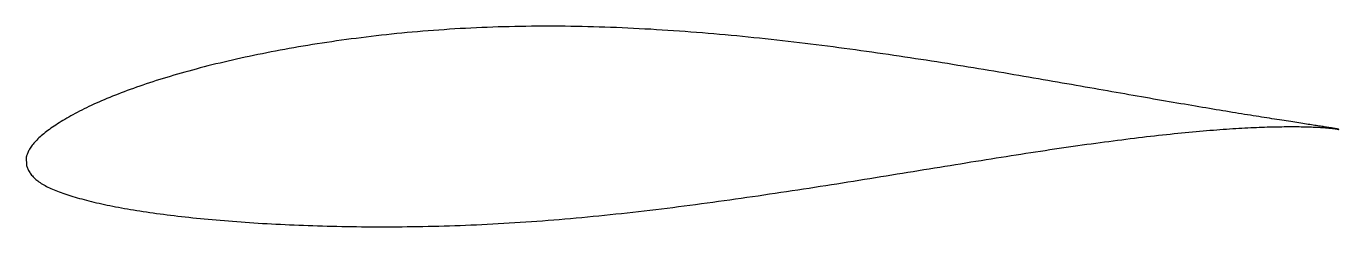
# Model space of a CAD drawing. Header units: metres. Extents: x -17.6 to 35.7, y -3 to 5.2.
import ezdxf

# ---------------------------------------------------------------- set-up
doc = ezdxf.new("R2010")
doc.units = ezdxf.units.M

msp = doc.modelspace()

# ---------------------------------------------------------------- linework, layer by layer
msp.add_lwpolyline([(35.681, 0.985), (35.68, 0.985), (35.677, 0.986), (35.672, 0.988), (35.665, 0.989), (35.656, 0.991), (35.645, 0.994), (35.631, 0.997), (35.616, 1), (35.599, 1.003), (35.579, 1.007), (35.558, 1.011), (35.535, 1.015), (35.509, 1.02), (35.482, 1.025), (35.452, 1.03), (35.421, 1.035), (35.387, 1.041), (35.352, 1.047), (35.314, 1.053), (35.274, 1.059), (35.233, 1.066), (35.189, 1.073), (35.144, 1.08), (35.096, 1.088), (35.047, 1.095), (34.995, 1.104), (34.942, 1.112), (34.886, 1.121), (34.829, 1.129), (34.769, 1.139), (34.708, 1.148), (34.644, 1.158), (34.579, 1.168), (34.512, 1.178), (34.442, 1.189), (34.371, 1.2), (34.298, 1.211), (34.223, 1.223), (34.146, 1.234), (34.067, 1.246), (33.986, 1.259), (33.903, 1.272), (33.819, 1.285), (33.732, 1.298), (33.644, 1.312), (33.554, 1.326), (33.461, 1.34), (33.367, 1.355), (33.271, 1.369), (33.174, 1.385), (33.074, 1.4), (32.972, 1.416), (32.869, 1.433), (32.764, 1.449), (32.657, 1.466), (32.548, 1.483), (32.438, 1.501), (32.325, 1.519), (32.211, 1.537), (32.095, 1.556), (31.978, 1.575), (31.858, 1.595), (31.737, 1.614), (31.614, 1.634), (31.49, 1.655), (31.363, 1.675), (31.235, 1.697), (31.105, 1.718), (30.974, 1.74), (30.841, 1.762), (30.706, 1.785), (30.569, 1.808), (30.431, 1.831), (30.291, 1.854), (30.15, 1.878), (30.007, 1.902), (29.862, 1.927), (29.716, 1.952), (29.568, 1.977), (29.419, 2.003), (29.268, 2.028), (29.115, 2.055), (28.961, 2.081), (28.806, 2.108), (28.649, 2.135), (28.49, 2.163), (28.33, 2.19), (28.168, 2.218), (28.005, 2.247), (27.841, 2.275), (27.675, 2.304), (27.507, 2.334), (27.339, 2.363), (27.168, 2.393), (26.997, 2.423), (26.824, 2.453), (26.649, 2.484), (26.474, 2.514), (26.297, 2.545), (26.118, 2.577), (25.939, 2.608), (25.758, 2.64), (25.575, 2.672), (25.392, 2.704), (25.207, 2.737), (25.021, 2.769), (24.834, 2.802), (24.646, 2.835), (24.456, 2.868), (24.265, 2.902), (24.073, 2.935), (23.88, 2.969), (23.686, 3.003), (23.49, 3.037), (23.294, 3.07), (23.096, 3.104), (22.897, 3.139), (22.698, 3.173), (22.497, 3.207), (22.295, 3.242), (22.092, 3.276), (21.888, 3.311), (21.683, 3.345), (21.478, 3.379), (21.271, 3.414), (21.063, 3.449), (20.855, 3.483), (20.645, 3.517), (20.435, 3.552), (20.223, 3.586), (20.011, 3.62), (19.798, 3.655), (19.585, 3.689), (19.37, 3.723), (19.154, 3.757), (18.938, 3.79), (18.721, 3.824), (18.504, 3.857), (18.285, 3.891), (18.066, 3.924), (17.846, 3.957), (17.626, 3.99), (17.405, 4.022), (17.183, 4.055), (16.961, 4.087), (16.738, 4.119), (16.514, 4.15), (16.29, 4.182), (16.065, 4.213), (15.84, 4.243), (15.615, 4.274), (15.388, 4.304), (15.162, 4.334), (14.934, 4.363), (14.707, 4.392), (14.479, 4.421), (14.25, 4.449), (14.022, 4.477), (13.792, 4.505), (13.563, 4.532), (13.333, 4.558), (13.102, 4.585), (12.872, 4.611), (12.641, 4.636), (12.41, 4.661), (12.179, 4.685), (11.947, 4.709), (11.715, 4.733), (11.483, 4.756), (11.251, 4.779), (11.019, 4.801), (10.786, 4.822), (10.553, 4.843), (10.321, 4.863), (10.088, 4.883), (9.855, 4.902), (9.622, 4.921), (9.389, 4.939), (9.156, 4.957), (8.923, 4.974), (8.69, 4.99), (8.457, 5.006), (8.224, 5.021), (7.991, 5.035), (7.759, 5.049), (7.526, 5.062), (7.293, 5.075), (7.061, 5.086), (6.829, 5.098), (6.597, 5.108), (6.365, 5.117), (6.133, 5.126), (5.902, 5.135), (5.671, 5.142), (5.44, 5.149), (5.209, 5.155), (4.979, 5.16), (4.749, 5.165), (4.519, 5.168), (4.29, 5.171), (4.061, 5.173), (3.833, 5.175), (3.605, 5.175), (3.377, 5.175), (3.15, 5.174), (2.923, 5.173), (2.697, 5.17), (2.471, 5.166), (2.246, 5.162), (2.021, 5.157), (1.797, 5.151), (1.573, 5.145), (1.35, 5.138), (1.128, 5.129), (0.906, 5.12), (0.685, 5.111), (0.464, 5.1), (0.244, 5.089), (0.025, 5.077), (-0.194, 5.064), (-0.411, 5.05), (-0.628, 5.035), (-0.845, 5.02), (-1.06, 5.004), (-1.275, 4.988), (-1.489, 4.97), (-1.702, 4.952), (-1.915, 4.933), (-2.126, 4.914), (-2.337, 4.893), (-2.546, 4.873), (-2.755, 4.851), (-2.963, 4.829), (-3.17, 4.806), (-3.376, 4.783), (-3.582, 4.759), (-3.786, 4.734), (-3.989, 4.709), (-4.191, 4.683), (-4.392, 4.657), (-4.592, 4.63), (-4.792, 4.603), (-4.99, 4.575), (-5.187, 4.546), (-5.382, 4.517), (-5.577, 4.488), (-5.771, 4.458), (-5.963, 4.427), (-6.155, 4.396), (-6.345, 4.365), (-6.534, 4.333), (-6.722, 4.3), (-6.908, 4.267), (-7.094, 4.234), (-7.278, 4.2), (-7.461, 4.166), (-7.643, 4.131), (-7.823, 4.095), (-8.002, 4.06), (-8.18, 4.024), (-8.356, 3.987), (-8.531, 3.95), (-8.705, 3.913), (-8.878, 3.875), (-9.049, 3.837), (-9.218, 3.799), (-9.387, 3.76), (-9.554, 3.72), (-9.719, 3.681), (-9.883, 3.641), (-10.046, 3.601), (-10.207, 3.56), (-10.367, 3.519), (-10.525, 3.478), (-10.682, 3.437), (-10.837, 3.395), (-10.99, 3.353), (-11.143, 3.311), (-11.293, 3.268), (-11.442, 3.225), (-11.59, 3.182), (-11.736, 3.139), (-11.88, 3.096), (-12.023, 3.052), (-12.164, 3.008), (-12.304, 2.964), (-12.442, 2.92), (-12.578, 2.875), (-12.712, 2.831), (-12.845, 2.786), (-12.977, 2.741), (-13.106, 2.695), (-13.234, 2.65), (-13.361, 2.605), (-13.485, 2.559), (-13.608, 2.513), (-13.729, 2.467), (-13.848, 2.421), (-13.966, 2.375), (-14.082, 2.329), (-14.196, 2.283), (-14.308, 2.236), (-14.419, 2.19), (-14.528, 2.143), (-14.635, 2.096), (-14.74, 2.049), (-14.843, 2.002), (-14.945, 1.955), (-15.045, 1.908), (-15.142, 1.861), (-15.239, 1.814), (-15.333, 1.767), (-15.425, 1.719), (-15.516, 1.672), (-15.604, 1.625), (-15.691, 1.578), (-15.776, 1.531), (-15.859, 1.484), (-15.94, 1.438), (-16.019, 1.391), (-16.096, 1.345), (-16.172, 1.299), (-16.245, 1.253), (-16.317, 1.207), (-16.386, 1.162), (-16.454, 1.117), (-16.52, 1.072), (-16.584, 1.027), (-16.646, 0.983), (-16.706, 0.939), (-16.764, 0.895), (-16.82, 0.851), (-16.874, 0.808), (-16.926, 0.765), (-16.976, 0.722), (-17.024, 0.679), (-17.07, 0.636), (-17.115, 0.594), (-17.157, 0.551), (-17.197, 0.509), (-17.235, 0.467), (-17.271, 0.426), (-17.306, 0.384), (-17.338, 0.343), (-17.368, 0.302), (-17.396, 0.262), (-17.423, 0.222), (-17.447, 0.183), (-17.469, 0.144), (-17.489, 0.106), (-17.508, 0.069), (-17.524, 0.034), (-17.538, -0.001), (-17.55, -0.034), (-17.561, -0.064), (-17.569, -0.092), (-17.576, -0.115), (-17.58, -0.133), (-17.583, -0.145), (-17.574, -0.485), (-17.573, -0.488), (-17.57, -0.496), (-17.565, -0.509), (-17.557, -0.528), (-17.547, -0.554), (-17.535, -0.585), (-17.521, -0.618), (-17.505, -0.654), (-17.487, -0.69), (-17.466, -0.727), (-17.444, -0.764), (-17.42, -0.8), (-17.393, -0.837), (-17.365, -0.873), (-17.335, -0.909), (-17.302, -0.944), (-17.268, -0.979), (-17.232, -1.013), (-17.193, -1.047), (-17.153, -1.08), (-17.111, -1.113), (-17.067, -1.146), (-17.02, -1.178), (-16.972, -1.209), (-16.922, -1.24), (-16.87, -1.27), (-16.816, -1.3), (-16.76, -1.33), (-16.701, -1.359), (-16.641, -1.388), (-16.579, -1.416), (-16.516, -1.444), (-16.45, -1.472), (-16.382, -1.5), (-16.312, -1.527), (-16.241, -1.554), (-16.167, -1.581), (-16.092, -1.608), (-16.014, -1.634), (-15.935, -1.661), (-15.854, -1.687), (-15.771, -1.714), (-15.686, -1.74), (-15.599, -1.766), (-15.51, -1.792), (-15.419, -1.818), (-15.327, -1.843), (-15.232, -1.869), (-15.136, -1.895), (-15.038, -1.92), (-14.938, -1.945), (-14.836, -1.969), (-14.733, -1.994), (-14.628, -2.018), (-14.52, -2.042), (-14.412, -2.066), (-14.301, -2.09), (-14.188, -2.113), (-14.074, -2.136), (-13.958, -2.158), (-13.84, -2.181), (-13.721, -2.203), (-13.6, -2.224), (-13.477, -2.246), (-13.352, -2.267), (-13.225, -2.288), (-13.097, -2.309), (-12.968, -2.329), (-12.836, -2.349), (-12.703, -2.369), (-12.568, -2.389), (-12.432, -2.408), (-12.294, -2.427), (-12.154, -2.446), (-12.013, -2.465), (-11.87, -2.483), (-11.726, -2.501), (-11.58, -2.519), (-11.432, -2.537), (-11.283, -2.554), (-11.132, -2.571), (-10.98, -2.587), (-10.826, -2.604), (-10.671, -2.62), (-10.514, -2.636), (-10.356, -2.651), (-10.196, -2.666), (-10.035, -2.681), (-9.872, -2.696), (-9.708, -2.71), (-9.542, -2.724), (-9.375, -2.737), (-9.207, -2.751), (-9.037, -2.763), (-8.866, -2.776), (-8.694, -2.789), (-8.52, -2.801), (-8.345, -2.812), (-8.168, -2.823), (-7.991, -2.834), (-7.811, -2.844), (-7.631, -2.854), (-7.449, -2.864), (-7.267, -2.873), (-7.082, -2.882), (-6.897, -2.891), (-6.711, -2.899), (-6.523, -2.907), (-6.334, -2.914), (-6.144, -2.921), (-5.952, -2.927), (-5.76, -2.933), (-5.567, -2.939), (-5.372, -2.944), (-5.176, -2.949), (-4.979, -2.953), (-4.782, -2.957), (-4.583, -2.961), (-4.383, -2.964), (-4.182, -2.966), (-3.98, -2.969), (-3.777, -2.97), (-3.573, -2.972), (-3.368, -2.973), (-3.162, -2.973), (-2.956, -2.973), (-2.748, -2.972), (-2.539, -2.971), (-2.33, -2.97), (-2.12, -2.968), (-1.909, -2.965), (-1.697, -2.962), (-1.484, -2.958), (-1.27, -2.954), (-1.056, -2.949), (-0.841, -2.944), (-0.625, -2.938), (-0.409, -2.932), (-0.191, -2.924), (0.027, -2.917), (0.245, -2.908), (0.465, -2.899), (0.685, -2.89), (0.905, -2.88), (1.126, -2.869), (1.348, -2.857), (1.57, -2.845), (1.793, -2.833), (2.017, -2.819), (2.241, -2.805), (2.465, -2.791), (2.69, -2.776), (2.916, -2.76), (3.142, -2.744), (3.368, -2.727), (3.595, -2.709), (3.822, -2.691), (4.049, -2.672), (4.277, -2.652), (4.506, -2.632), (4.734, -2.612), (4.963, -2.591), (5.192, -2.569), (5.422, -2.547), (5.652, -2.524), (5.882, -2.501), (6.112, -2.477), (6.343, -2.452), (6.573, -2.427), (6.804, -2.402), (7.035, -2.376), (7.266, -2.35), (7.498, -2.323), (7.729, -2.296), (7.961, -2.269), (8.192, -2.24), (8.424, -2.212), (8.656, -2.183), (8.887, -2.154), (9.119, -2.124), (9.351, -2.094), (9.582, -2.064), (9.814, -2.033), (10.046, -2.002), (10.277, -1.97), (10.509, -1.939), (10.74, -1.907), (10.971, -1.874), (11.202, -1.842), (11.433, -1.809), (11.664, -1.776), (11.894, -1.743), (12.124, -1.709), (12.354, -1.675), (12.584, -1.641), (12.813, -1.607), (13.043, -1.573), (13.272, -1.538), (13.5, -1.504), (13.728, -1.469), (13.956, -1.434), (14.184, -1.399), (14.411, -1.364), (14.638, -1.328), (14.864, -1.293), (15.09, -1.257), (15.315, -1.222), (15.54, -1.186), (15.764, -1.15), (15.988, -1.115), (16.212, -1.079), (16.434, -1.043), (16.657, -1.007), (16.878, -0.971), (17.099, -0.935), (17.32, -0.899), (17.54, -0.864), (17.759, -0.828), (17.978, -0.793), (18.195, -0.757), (18.413, -0.721), (18.629, -0.686), (18.845, -0.651), (19.06, -0.616), (19.274, -0.581), (19.488, -0.546), (19.7, -0.511), (19.912, -0.477), (20.123, -0.443), (20.334, -0.409), (20.543, -0.375), (20.752, -0.341), (20.959, -0.308), (21.166, -0.275), (21.372, -0.242), (21.577, -0.209), (21.781, -0.177), (21.984, -0.145), (22.186, -0.113), (22.387, -0.081), (22.587, -0.05), (22.786, -0.019), (22.984, 0.012), (23.181, 0.042), (23.376, 0.072), (23.571, 0.101), (23.765, 0.131), (23.957, 0.16), (24.149, 0.188), (24.339, 0.216), (24.528, 0.244), (24.716, 0.271), (24.903, 0.298), (25.089, 0.325), (25.273, 0.351), (25.456, 0.377), (25.638, 0.402), (25.819, 0.427), (25.998, 0.451), (26.176, 0.475), (26.353, 0.498), (26.529, 0.521), (26.703, 0.544), (26.876, 0.566), (27.047, 0.588), (27.218, 0.609), (27.386, 0.63), (27.554, 0.65), (27.72, 0.67), (27.884, 0.689), (28.048, 0.708), (28.209, 0.726), (28.37, 0.744), (28.529, 0.762), (28.686, 0.779), (28.842, 0.795), (28.996, 0.812), (29.149, 0.827), (29.301, 0.842), (29.45, 0.857), (29.599, 0.871), (29.745, 0.885), (29.891, 0.898), (30.034, 0.911), (30.176, 0.923), (30.317, 0.935), (30.456, 0.946), (30.593, 0.957), (30.728, 0.968), (30.862, 0.978), (30.995, 0.988), (31.125, 0.997), (31.254, 1.006), (31.381, 1.014), (31.507, 1.022), (31.631, 1.029), (31.753, 1.036), (31.874, 1.043), (31.992, 1.049), (32.109, 1.055), (32.225, 1.06), (32.338, 1.065), (32.45, 1.07), (32.56, 1.074), (32.668, 1.077), (32.774, 1.081), (32.879, 1.084), (32.982, 1.087), (33.083, 1.089), (33.182, 1.091), (33.279, 1.093), (33.374, 1.094), (33.468, 1.095), (33.56, 1.096), (33.65, 1.097), (33.738, 1.097), (33.824, 1.097), (33.908, 1.096), (33.991, 1.096), (34.071, 1.095), (34.15, 1.094), (34.227, 1.092), (34.301, 1.091), (34.374, 1.089), (34.445, 1.087), (34.514, 1.085), (34.581, 1.082), (34.646, 1.08), (34.71, 1.077), (34.771, 1.074), (34.83, 1.071), (34.887, 1.068), (34.943, 1.065), (34.996, 1.062), (35.048, 1.058), (35.097, 1.055), (35.145, 1.051), (35.19, 1.047), (35.233, 1.044), (35.275, 1.04), (35.314, 1.036), (35.352, 1.033), (35.387, 1.029), (35.421, 1.025), (35.452, 1.022), (35.482, 1.018), (35.509, 1.014), (35.535, 1.011), (35.558, 1.008), (35.579, 1.004), (35.599, 1.001), (35.616, 0.999), (35.631, 0.996), (35.645, 0.993), (35.656, 0.991), (35.665, 0.989), (35.672, 0.988), (35.677, 0.986), (35.68, 0.985), (35.681, 0.985)], close=True)

doc.saveas('drawing.dxf')
